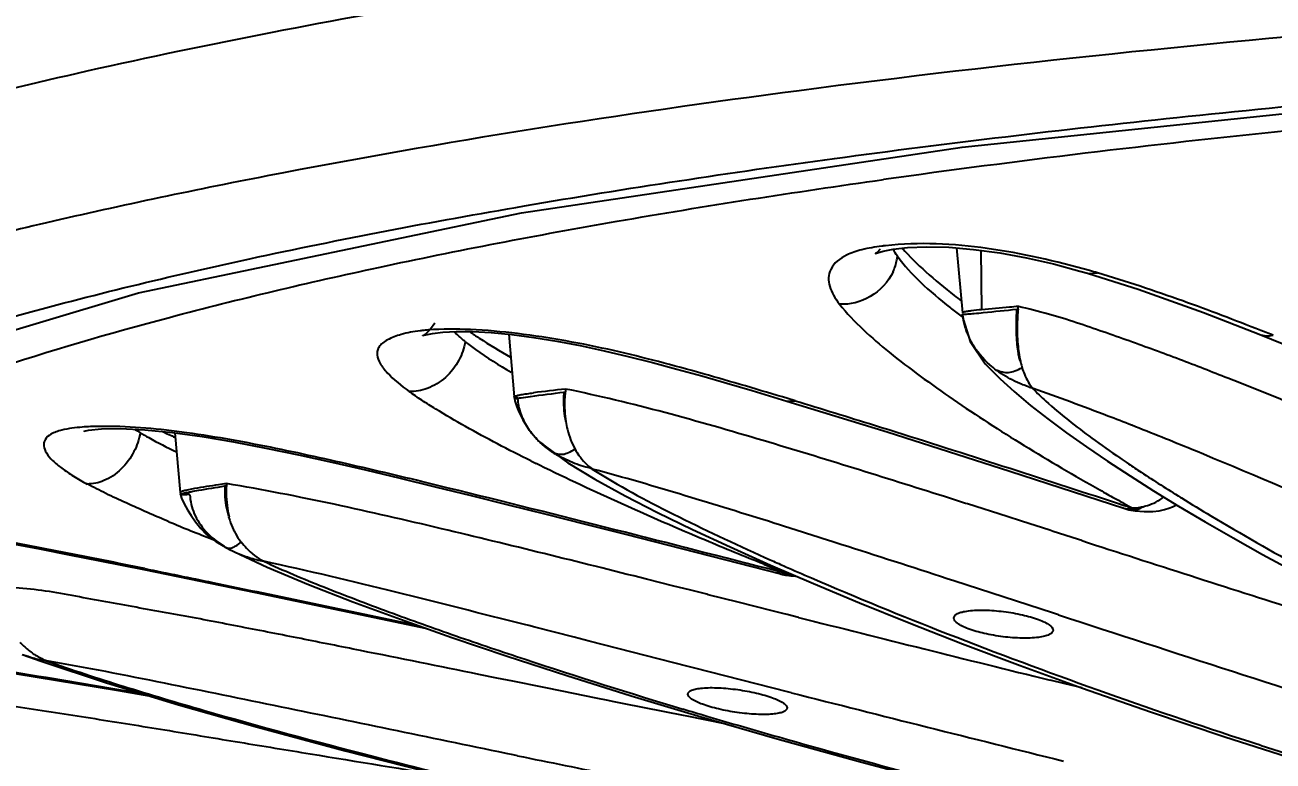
# Model space of a CAD drawing. Header units: millimetres. Extents: x 601 to 1195, y -13 to 407.
# Drawn here: x 751.83 to 757.47, y 299.23 to 302.55 of the extents above; entities that cross this region are included whole.
import ezdxf

# ---------------------------------------------------------------- set-up
doc = ezdxf.new("R2010")
doc.units = ezdxf.units.MM
doc.header["$LTSCALE"] = 0.1
doc.layers.add('DIM', color=3, linetype='Continuous')
doc.styles.get("Standard").update_dxf_attribs({"font": 'arial.ttf'})
doc.dimstyles.new('ISO-25', dxfattribs={"dimtxt": 2.5, "dimasz": 2.5, "dimexe": 1.25, "dimexo": 0.625, "dimtad": 1, "dimlfac": 1.666667, "dimtxsty": 'Standard', "dimcen": 2.5, "dimadec": 0, "dimazin": 0, "dimtfac": 1, "dimtmove": 0, "dimatfit": 3, "dimfxl": 0, "dimarcsym": 0})

# ---------------------------------------------------------------- blocks, each defined once
blk = doc.blocks.new('*D9')
at = {"layer": 'Defpoints', "color": 0}
for p in [(764.7668, 349.8803), (720.0657, 151.3703), (730.4127, 151.3703)]:
    blk.add_point(p, dxfattribs=at)
at = {"layer": 'DIM', "color": 0, "lineweight": -2}
for p, q in [((764.1418, 349.8803), (718.8157, 349.8803)), ((720.0657, 347.3803), (720.0657, 153.8703)), ((729.7877, 151.3703), (718.8157, 151.3703))]:
    blk.add_line(p, q, dxfattribs=at)
at = {"layer": 'DIM', "color": 0}
for points in [[(719.649, 347.3803), (720.4824, 347.3803), (720.0657, 349.8803)], [(719.649, 153.8703), (720.4824, 153.8703), (720.0657, 151.3703)]]:
    blk.add_solid(points, dxfattribs=at)
at = {"layer": 'DIM', "color": 0, "insert": (717.9383, 251.6624), "char_height": 2.5, "attachment_point": 5, "rotation": 90}
blk.add_mtext('330,85', dxfattribs=at)

msp = doc.modelspace()

# ---------------------------------------------------------------- linework, layer by layer
for p, q in [((756.0422, 301.5461), (756.0682, 301.2529)), ((756.1515, 301.5355), (756.1556, 301.2669)), ((756.6006, 301.4417), (756.6399, 301.4304)), ((756.6398, 301.4304), (756.6399, 301.4304)), ((756.6399, 301.4304), (756.6795, 301.4335)), ((756.3146, 301.2693), (756.3207, 301.2699)), ((756.0609, 301.2386), (756.0688, 301.2325)), ((756.0729, 301.2192), (756.0691, 301.2474)), ((756.0724, 301.2229), (756.0735, 301.2171)), ((756.082, 301.1826), (756.0729, 301.2192)), ((756.0729, 301.2192), (756.104, 301.1234)), ((756.0735, 301.2171), (756.0749, 301.2111)), ((754.0148, 301.1562), (754.0398, 300.8735)), ((757.4743, 301.1513), (757.4191, 301.1729)), ((756.104, 301.1234), (756.172, 301.0223)), ((756.172, 301.0223), (756.2393, 300.9546)), ((756.2393, 300.9546), (756.3022, 300.8966)), ((754.2647, 300.8946), (754.2712, 300.8954)), ((755.1175, 300.9011), (755.2743, 300.8539)), ((755.311, 300.8552), (755.2778, 300.8651)), ((756.3022, 300.8966), (756.376, 300.8344)), ((755.2743, 300.8539), (755.311, 300.8552)), ((754.0791, 300.7693), (754.0881, 300.7536)), ((752.2584, 300.7296), (752.3674, 300.7244)), ((752.3674, 300.7244), (752.4926, 300.7118)), ((752.504, 300.7102), (752.528, 300.4396)), ((754.158, 300.6658), (754.2829, 300.574)), ((754.1782, 300.6482), (754.158, 300.6658)), ((754.1703, 300.657), (754.1791, 300.6496)), ((754.2145, 300.6217), (754.1782, 300.6482)), ((756.6294, 300.6464), (756.7255, 300.5814)), ((757.1304, 300.6251), (757.107, 300.6346)), ((757.1591, 300.6132), (757.1304, 300.6251)), ((754.1544, 300.5636), (754.1391, 300.5711)), ((754.2829, 300.574), (754.4047, 300.5013)), ((756.2836, 300.5365), (756.7995, 300.3693)), ((756.7255, 300.5814), (756.827, 300.5153)), ((752.7303, 300.4697), (752.737, 300.4707)), ((752.7376, 300.4803), (752.7369, 300.4708)), ((756.827, 300.5153), (756.934, 300.4478)), ((752.5279, 300.44), (752.528, 300.4399)), ((752.5295, 300.4317), (752.5346, 300.4146)), ((752.5346, 300.4146), (752.5458, 300.3884)), ((756.0831, 300.3911), (755.9874, 300.4215)), ((756.703, 300.414), (756.7698, 300.3923)), ((757.0559, 300.4181), (757.0594, 300.4159)), ((756.0915, 300.3884), (756.0831, 300.3911)), ((756.2703, 300.3313), (756.0915, 300.3884)), ((756.7698, 300.3923), (756.801, 300.3822)), ((756.7965, 300.3704), (756.7996, 300.3693)), ((756.7996, 300.3693), (756.8151, 300.3668)), ((756.801, 300.3822), (756.8188, 300.3765)), ((756.8059, 300.3877), (756.8088, 300.3861)), ((756.8088, 300.3861), (756.8218, 300.379)), ((756.8188, 300.3765), (756.8371, 300.3705)), ((756.8218, 300.379), (756.8372, 300.3706)), ((756.8508, 300.3572), (756.8916, 300.3537)), ((755.24, 300.2942), (755.2151, 300.302)), ((756.3359, 300.3102), (756.2703, 300.3313)), ((756.4636, 300.2692), (756.3359, 300.3102)), ((754.5442, 300.2511), (755.2455, 300.0719)), ((756.4793, 300.2642), (756.4636, 300.2692)), ((756.5317, 300.2473), (756.4793, 300.2642)), ((756.5944, 300.2272), (756.5317, 300.2473)), ((752.6898, 300.2186), (752.7218, 300.1994)), ((752.7218, 300.1994), (752.7324, 300.1933)), ((752.7266, 300.1972), (752.7323, 300.1934)), ((752.7323, 300.1934), (752.7439, 300.187)), ((752.7323, 300.1934), (752.7324, 300.1933)), ((752.7439, 300.187), (752.7559, 300.1807)), ((755.0173, 300.194), (755.1993, 300.1124)), ((755.4728, 300.2203), (755.467, 300.2221)), ((755.4864, 300.216), (755.4728, 300.2203)), ((755.5231, 300.2042), (755.4864, 300.216)), ((755.5494, 300.1958), (755.5231, 300.2042)), ((756.6089, 300.2225), (756.5944, 300.2272)), ((752.1644, 300.1315), (752.3627, 300.0914)), ((752.7475, 300.1836), (752.9215, 300.1028)), ((755.1748, 300.1466), (755.1978, 300.1363)), ((752.3627, 300.0914), (752.3676, 300.0964)), ((755.1993, 300.1124), (755.3941, 300.0281)), ((755.2501, 300.0834), (755.228, 300.0922)), ((755.2641, 300.0759), (755.2321, 300.0841)), ((755.2548, 300.0815), (755.2501, 300.0834)), ((755.2644, 300.0777), (755.2548, 300.0815)), ((755.2606, 300.1084), (755.2651, 300.1064)), ((754.763, 300.0173), (754.6388, 300.0484)), ((754.8331, 299.9996), (754.763, 300.0173)), ((755.2469, 300.0716), (755.2452, 300.072)), ((755.2456, 300.0719), (755.2469, 300.0716)), ((755.2469, 300.0716), (755.2508, 300.0714)), ((755.2924, 300.0638), (755.3022, 300.063)), ((756.481, 299.8943), (756.03, 300.0409)), ((754.9114, 299.9799), (754.8331, 299.9996)), ((754.9183, 299.9782), (754.9114, 299.9799)), ((755.0536, 299.9441), (754.9183, 299.9782)), ((755.2076, 299.9053), (755.0536, 299.9441)), ((755.2563, 299.8931), (755.2076, 299.9053)), ((755.2757, 299.8882), (755.2563, 299.8931)), ((755.3272, 299.8752), (755.2757, 299.8882)), ((755.8276, 299.8504), (756.0693, 299.7562)), ((756.5038, 299.8869), (756.481, 299.8943)), ((754.1057, 299.8382), (754.0861, 299.8432)), ((754.1331, 299.8312), (754.1057, 299.8382)), ((754.3119, 299.7857), (754.1331, 299.8312)), ((754.3786, 299.7687), (754.3119, 299.7857)), ((754.8276, 299.654), (754.3786, 299.7687)), ((756.0693, 299.7562), (756.33, 299.6581)), ((751.8124, 299.7084), (751.8989, 299.677)), ((754.0076, 299.7006), (754.2776, 299.6127)), ((754.8576, 299.6463), (754.8276, 299.654)), ((755.2769, 299.5394), (754.8576, 299.6463)), ((753.9613, 299.6013), (753.8803, 299.6176)), ((754.0332, 299.5868), (753.9613, 299.6013)), ((754.1679, 299.5596), (754.0332, 299.5868)), ((754.2776, 299.6127), (754.5693, 299.5213)), ((756.5341, 299.5749), (756.4651, 299.5919)), ((756.6103, 299.5562), (756.5341, 299.5749)), ((754.1755, 299.5581), (754.1679, 299.5596)), ((754.2566, 299.5418), (754.1755, 299.5581)), ((754.4112, 299.5107), (754.2566, 299.5418)), ((754.4656, 299.4998), (754.4112, 299.5107)), ((754.5693, 299.5213), (754.8857, 299.4261)), ((755.2946, 299.5349), (755.2769, 299.5394)), ((754.4852, 299.4959), (754.4656, 299.4998)), ((754.5379, 299.4853), (754.4852, 299.4959)), ((754.8062, 299.4319), (754.5379, 299.4853)), ((754.8225, 299.4286), (754.8062, 299.4319)), ((754.9929, 299.3949), (754.8225, 299.4286)), ((754.8857, 299.4261), (755.2299, 299.3264)), ((757.2567, 299.3352), (757.6282, 299.2163)), ((754.0546, 299.2502), (754.0358, 299.254))]:
    msp.add_line(p, q)
for points in [[(749.3983, 299.9309), (749.4554, 300.0527), (749.9289, 300.4628), (750.9184, 300.9186), (752.3394, 301.3429), (754.0726, 301.7046), (756.0668, 302.0018), (758.2401, 302.2278)], [(755.6758, 301.5211), (755.6752, 301.5207), (755.6835, 301.5243), (755.7095, 301.5323), (755.7545, 301.5413), (755.8201, 301.5485), (755.9055, 301.5516), (756.0067, 301.549), (756.119, 301.5398), (756.2379, 301.5238), (756.3591, 301.5014), (756.4802, 301.4738), (756.6006, 301.4417)], [(755.6969, 301.5406), (755.681, 301.5248), (755.6758, 301.5211)], [(756.6398, 301.4304), (756.8639, 301.3598), (757.1592, 301.2539), (757.412, 301.1558)], [(753.6799, 301.2061), (753.6612, 301.1789), (753.6417, 301.1595), (753.6289, 301.1507), (753.626, 301.1493)], [(756.0688, 301.2468), (756.069, 301.2443), (756.0703, 301.2349), (756.0717, 301.2264), (756.0724, 301.2229)], [(756.0766, 301.2042), (756.0783, 301.1976), (756.0801, 301.1914), (756.0819, 301.1856), (756.0828, 301.1828)], [(753.626, 301.1493), (753.6268, 301.1496), (753.6399, 301.1535), (753.6701, 301.1594), (753.7167, 301.1648), (753.7777, 301.1679), (753.8514, 301.1677), (753.936, 301.1635)], [(753.936, 301.1635), (754.0293, 301.1548), (754.1287, 301.1418), (754.2324, 301.1247), (754.3386, 301.1043), (754.4466, 301.0811), (754.5555, 301.0555), (754.6654, 301.028), (754.7764, 300.9987), (754.8888, 300.9676), (755.0024, 300.935), (755.1175, 300.9011)], [(757.412, 301.1559), (757.8095, 300.9952), (758.2865, 300.7944)], [(754.0398, 300.8735), (754.0401, 300.8711), (754.0413, 300.8637)], [(754.0413, 300.8637), (754.043, 300.8553), (754.0467, 300.8411), (754.0514, 300.827)], [(754.0514, 300.827), (754.0572, 300.8128), (754.0637, 300.7987), (754.071, 300.7843), (754.0791, 300.7693)], [(755.2742, 300.8539), (755.728, 300.7139), (756.2836, 300.5365)], [(756.376, 300.8344), (756.4547, 300.7727), (756.5391, 300.7101), (756.6294, 300.6464)], [(754.0881, 300.7536), (754.0987, 300.7367), (754.1115, 300.7182), (754.1265, 300.6993), (754.1424, 300.6819), (754.1583, 300.6671), (754.1703, 300.657)], [(752.0938, 300.7177), (752.0931, 300.7174), (752.1137, 300.7219), (752.1716, 300.7281), (752.2584, 300.7296)], [(752.4926, 300.7118), (752.6282, 300.693), (752.7699, 300.669), (752.9149, 300.6414), (753.0629, 300.6108), (753.2137, 300.5776), (753.3671, 300.5422), (753.5232, 300.5051), (753.6825, 300.4665), (753.8454, 300.4266), (754.0129, 300.3851), (754.1849, 300.3421), (754.3619, 300.2974), (754.5442, 300.2511)], [(754.4047, 300.5013), (754.5425, 300.4256), (754.6888, 300.3505), (754.847, 300.2734), (755.0173, 300.194)], [(752.528, 300.4399), (752.5291, 300.4336), (752.5295, 300.4317)], [(756.934, 300.4478), (757.0471, 300.3786), (757.1667, 300.3077), (757.2933, 300.2348), (757.4274, 300.1598), (757.5695, 300.0825)], [(752.5458, 300.3884), (752.5606, 300.3625), (752.5779, 300.3362)], [(756.7984, 300.3697), (756.8217, 300.3626), (756.8508, 300.3572)], [(756.8916, 300.3537), (756.9296, 300.3544), (756.9588, 300.3577), (756.9828, 300.3627)], [(756.9828, 300.3627), (757.0025, 300.3687), (757.0198, 300.3758), (757.0341, 300.3831), (757.0369, 300.3848)], [(750.8987, 300.2987), (750.8975, 300.2984), (750.914, 300.3013), (750.9553, 300.3049), (751.0163, 300.3059), (751.0938, 300.303), (751.1853, 300.2957), (751.2875, 300.2844), (751.3978, 300.2695), (751.5142, 300.2517), (751.6355, 300.2315), (751.7614, 300.2091), (751.8917, 300.1849), (752.0261, 300.1589), (752.1644, 300.1315)], [(752.5779, 300.3362), (752.5979, 300.3079), (752.621, 300.2781)], [(752.621, 300.2781), (752.6452, 300.2516), (752.6691, 300.2319), (752.6898, 300.2186)], [(752.3627, 300.0914), (752.8683, 299.9874), (753.6439, 299.8252)], [(752.9215, 300.1028), (753.1095, 300.0243), (753.3094, 299.9466), (753.5249, 299.8672), (753.7574, 299.7853), (754.0076, 299.7006)], [(755.2452, 300.072), (755.2492, 300.0709), (755.2547, 300.0695), (755.2608, 300.0682), (755.2677, 300.0669), (755.2752, 300.0658), (755.2834, 300.0647), (755.2924, 300.0638)], [(755.3022, 300.063), (755.3135, 300.0624), (755.3149, 300.0624)], [(755.3941, 300.0281), (755.603, 299.9409), (755.8276, 299.8504)], [(751.7795, 299.6221), (752.2483, 299.5442), (752.3862, 299.5209)], [(751.8989, 299.677), (752.1948, 299.579), (752.5197, 299.4804), (752.8785, 299.3786), (753.2747, 299.2724), (753.7139, 299.161)], [(756.33, 299.6581), (756.6124, 299.5555), (756.9198, 299.448), (757.2567, 299.3352)], [(755.2299, 299.3264), (755.6065, 299.2218), (756.0216, 299.1118), (756.483, 298.9958)]]:
    msp.add_lwpolyline(points)
for centre, radius, start, end in [((762.5423, 252.9541), 49.376, 95.81754, 97.952), ((755.8694, 300.261), 1.3038, 96.586, 97.2911), ((755.5371, 301.5402), 0.2399, 334.9151, 348.677), ((755.5488, 301.5378), 0.228, 348.7001, 352.5898), ((755.3177, 296.7636), 4.8644, 73.7428, 74.1737), ((758.2433, 304.171), 3.5992, 232.0864, 232.7097), ((758.0759, 303.8729), 3.3166, 231.5573, 232.5865), ((753.6973, 326.4417), 25.3081, 275.59109, 275.93616), ((753.8897, 301.5326), 2.4451, 353.8332, 354.1097), ((755.501, 308.0556), 6.8338, 275.2139, 275.55923), ((753.7108, 300.3876), 0.7897, 96.3464, 97.0589), ((753.7236, 300.2694), 0.9086, 94.5652, 96.3219), ((756.3895, 301.2793), 0.3224, 197.4526, 201.9789), ((756.4121, 301.2887), 0.3469, 202.0198, 210.4149), ((755.1556, 292.8039), 8.1522, 96.21969, 97.2484), ((758.744, 300.4818), 4.4918, 174.5527, 174.7156), ((752.9982, 301.78), 1.252, 237.3072, 238.666), ((753.9694, 303.8762), 3.5072, 244.3003, 245.3236), ((748.7365, 280.2047), 22.0783, 67.72014, 68.48233), ((754.4112, 300.9373), 0.3713, 223.7895, 226.9921), ((759.4044, 304.4385), 4.6521, 233.7605, 235.6764), ((758.5288, 309.4641), 9.9174, 243.57535, 243.72834), ((754.473, 301.0165), 0.4718, 236.7828, 239.7596), ((760.086, 305.4242), 5.8505, 235.60614, 236.06355), ((763.0454, 311.734), 12.9487, 240.61136, 240.94178), ((763.3802, 312.3363), 13.6378, 240.94105, 241.17952), ((756.8368, 300.5867), 0.2161, 270.0829, 273.7969), ((756.8365, 300.5925), 0.222, 273.7976, 277.4751), ((756.8357, 300.5983), 0.2278, 277.4756, 281.1004), ((756.1288, 309.0842), 9.5055, 247.40811, 248.69629), ((735.2956, 237.0669), 66.2984, 72.286836, 72.492604), ((752.964, 300.5849), 0.4546, 239.3982, 241.6245), ((708.7021, 154.052), 153.4688, 72.037933, 72.226426), ((863.3159, 631.2284), 347.7805, 252.132136, 252.302436), ((752.9876, 300.63), 0.5056, 242.7251, 245.7765), ((753.0054, 300.6702), 0.5495, 245.7975, 252.4896), ((761.3134, 313.8083), 14.9775, 245.90094, 246.16372), ((763.087, 319.8003), 21.2173, 248.08792, 248.25953), ((755.2575, 300.2492), 0.1734, 272.2061, 277.5514), ((761.6258, 314.5172), 15.7522, 246.184, 246.6607), ((762.6751, 316.9686), 18.4187, 246.68494, 248.75343), ((808.3705, 510.4525), 217.1552, 255.861621, 256.171031), ((826.9632, 516.1106), 227.4142, 251.951119, 252.367752), ((765.099, 323.1539), 25.062, 248.71286, 252.03436), ((751.9924, 300.1584), 0.4836, 249.0373, 254.1932), ((752.0419, 299.9779), 0.321, 230.6543, 239.4548), ((752.0425, 299.9777), 0.3211, 239.3545, 248.3844), ((762.4875, 325.1426), 26.8063, 251.74145, 253.34315), ((732.1099, 179.7658), 121.4639, 80.409343, 80.680209), ((799.7942, 474.3358), 180.3762, 255.71742, 256.120669), ((763.1245, 327.2243), 28.9831, 253.31619, 253.53862), ((764.3365, 331.3529), 33.286, 253.55174, 254.13565), ((764.6737, 332.4241), 34.4086, 254.08319, 256.26292), ((765.7898, 325.2022), 27.2235, 251.98113, 252.48571), ((762.0543, 332.8869), 34.7349, 255.56255, 256.62524), ((796.1974, 504.6934), 209.7211, 258.40764, 258.527942)]:
    msp.add_arc(centre, radius, start, end)
for points, knots in [([(748.0063, 300.3153), (748.0205, 300.3912), (748.0798, 300.5491), (748.2402, 300.7686), (748.4728, 300.9834), (748.9133, 301.2874), (749.6614, 301.643), (750.784, 302.0251), (752.1893, 302.3808), (753.8657, 302.7024), (755.7952, 302.9801), (757.1664, 303.1232), (757.8894, 303.1867)], [0, 0, 0, 0, 0.021897, 0.046961, 0.076492, 0.111294, 0.198383, 0.310242, 0.447311, 0.609104, 0.794182, 1, 1, 1, 1]), ([(758.1659, 302.5543), (757.2184, 302.4771), (755.4632, 302.2981), (753.372, 301.9726), (751.9295, 301.6684), (751.0282, 301.4382), (750.255, 301.1963), (749.6088, 300.9439), (749.0896, 300.685), (748.6982, 300.4203), (748.4329, 300.1472), (748.2983, 299.8528), (748.3188, 299.5454), (748.4902, 299.2572), (748.7888, 298.9874), (749.041, 298.8313), (749.1857, 298.7522)], [0, 0, 0, 0, 0.238482, 0.442448, 0.530574, 0.608228, 0.675737, 0.73368, 0.782097, 0.821032, 0.851695, 0.876621, 0.899802, 0.925897, 0.958633, 1, 1, 1, 1]), ([(749.5967, 300.363), (749.77, 300.4783), (750.1855, 300.6992), (750.9152, 300.9856), (751.8187, 301.2586), (752.8934, 301.518), (754.1355, 301.7532), (755.5352, 301.965), (757.079, 302.1479), (758.156, 302.2453), (758.7158, 302.2876)], [0, 0, 0, 0, 0.066546, 0.149776, 0.250329, 0.368048, 0.503078, 0.654337, 0.820531, 1, 1, 1, 1]), ([(751.6686, 300.9924), (751.9363, 301.0811), (752.5189, 301.2507), (753.4659, 301.4742), (754.5442, 301.6805), (755.3085, 301.7988), (755.7114, 301.8553)], [0, 0, 0, 0, 0.204402, 0.439511, 0.705086, 1, 1, 1, 1]), ([(755.7039, 301.5542), (755.6733, 301.5503), (755.6184, 301.5413), (755.5355, 301.5152), (755.475, 301.4692), (755.4604, 301.411), (755.4667, 301.3702), (755.4851, 301.3301), (755.5022, 301.3045), (755.5117, 301.2915)], [0, 0, 0, 0, 0.214278, 0.38334, 0.60704, 0.695904, 0.786969, 0.888022, 1, 1, 1, 1]), ([(756.6443, 301.4436), (756.492, 301.4868), (756.1877, 301.5561), (755.8723, 301.5738), (755.7198, 301.5561)], [0, 0, 0, 0, 0.507628, 1, 1, 1, 1]), ([(755.7962, 301.546), (755.8286, 301.5072), (755.9054, 301.4331), (755.9877, 301.3657), (756.0317, 301.3314)], [0, 0, 0, 0, 0.475066, 1, 1, 1, 1]), ([(755.7749, 301.5084), (755.8048, 301.4663), (755.8817, 301.3843), (755.967, 301.3124), (756.0139, 301.2752)], [0, 0, 0, 0, 0.463141, 1, 1, 1, 1]), ([(755.7544, 301.4385), (755.7329, 301.3924), (755.6614, 301.3145), (755.5595, 301.2888), (755.5117, 301.2915)], [0, 0, 0, 0, 0.515455, 1, 1, 1, 1]), ([(757.4191, 301.1729), (757.3018, 301.2187), (757.0577, 301.3125), (756.8095, 301.395), (756.6795, 301.4335)], [0, 0, 0, 0, 0.481502, 1, 1, 1, 1]), ([(755.5117, 301.2915), (755.5785, 301.2112), (755.7, 301.1002), (755.8785, 300.9648), (756.0802, 300.8219), (756.3505, 300.6481), (756.5753, 300.5168), (756.6911, 300.4516)], [0, 0, 0, 0, 0.215605, 0.336843, 0.462813, 0.725691, 1, 1, 1, 1]), ([(756.1555, 301.2669), (756.1397, 301.2652), (756.1187, 301.2628), (756.0941, 301.2595), (756.0832, 301.2579), (756.0759, 301.256), (756.0713, 301.2554), (756.0681, 301.2536), (756.0682, 301.2523)], [0, 0, 0, 0, 0.53326, 0.711262, 0.832132, 0.909625, 0.957586, 1, 1, 1, 1]), ([(756.3219, 301.2816), (756.3086, 301.2805), (756.2531, 301.2758), (756.1976, 301.271), (756.1555, 301.2669)], [0, 0, 0, 0, 0.24033, 1, 1, 1, 1]), ([(756.3146, 301.2693), (756.3121, 301.2455), (756.3103, 301.206), (756.3121, 301.1524), (756.315, 301.1094), (756.3192, 301.0758), (756.3233, 301.0536), (756.3259, 301.0416), (756.3287, 301.0364), (756.3294, 301.0337)], [0, 0, 0, 0, 0.302426, 0.498789, 0.677847, 0.846386, 0.926227, 0.964021, 1, 1, 1, 1]), ([(756.3207, 301.2699), (756.3184, 301.248), (756.3152, 301.1951), (756.3171, 301.1161), (756.3258, 301.0598), (756.3309, 301.0344)], [0, 0, 0, 0, 0.279837, 0.671184, 1, 1, 1, 1]), ([(758.0984, 300.6151), (757.9633, 300.6726), (757.6882, 300.7886), (757.339, 300.9308), (757.049, 301.0431), (756.8606, 301.1127), (756.7046, 301.1673), (756.5831, 301.2091), (756.4556, 301.2493), (756.3672, 301.2702), (756.3219, 301.2817)], [0, 0, 0, 0, 0.231964, 0.471647, 0.595559, 0.72319, 0.788929, 0.856615, 0.926264, 1, 1, 1, 1]), ([(756.0687, 301.2476), (756.0687, 301.2474), (756.0688, 301.2472), (756.0689, 301.2469), (756.069, 301.2468)], [0, 0, 0, 0, 0.504328, 1, 1, 1, 1]), ([(756.069, 301.2468), (756.0697, 301.246), (756.074, 301.2465), (756.0821, 301.2468), (756.0992, 301.248), (756.113, 301.2493), (756.122, 301.2501)], [0, 0, 0, 0, 0.06015, 0.204896, 0.492735, 1, 1, 1, 1]), ([(753.6138, 301.1714), (753.5849, 301.1678), (753.5342, 301.1586), (753.477, 301.1382), (753.4445, 301.1174), (753.4285, 301.101), (753.4198, 301.0824), (753.4179, 301.0553), (753.4331, 301.0191), (753.4807, 300.9611), (753.529, 300.9229), (753.5641, 300.8972)], [0, 0, 0, 0, 0.187495, 0.331173, 0.387652, 0.43507, 0.4766, 0.516936, 0.6072, 0.719521, 1, 1, 1, 1]), ([(755.2778, 300.8651), (755.1503, 300.9033), (754.889, 300.9806), (754.4836, 301.0889), (754.1307, 301.154), (753.8498, 301.1796), (753.7144, 301.1802), (753.6513, 301.1752)], [0, 0, 0, 0, 0.240033, 0.491349, 0.756656, 0.885762, 1, 1, 1, 1]), ([(753.8177, 301.1229), (753.8132, 301.1265), (753.7959, 301.1408), (753.7792, 301.1558), (753.7674, 301.1674)], [0, 0, 0, 0, 0.259119, 1, 1, 1, 1]), ([(753.8387, 301.1678), (753.8527, 301.1578), (753.9128, 301.1171), (753.9749, 301.0795), (754.0229, 301.0519)], [0, 0, 0, 0, 0.23738, 1, 1, 1, 1]), ([(753.8177, 301.1229), (753.8132, 301.0935), (753.7926, 301.033), (753.733, 300.9572), (753.6526, 300.9073), (753.592, 300.8963), (753.5641, 300.8972)], [0, 0, 0, 0, 0.242988, 0.511017, 0.772207, 1, 1, 1, 1]), ([(753.8176, 301.1222), (753.8328, 301.1103), (753.8999, 301.0606), (753.9709, 301.0163), (754.0263, 300.9838)], [0, 0, 0, 0, 0.231341, 1, 1, 1, 1]), ([(756.2232, 300.9927), (756.2125, 301.0006), (756.1699, 301.0348), (756.1339, 301.0774), (756.113, 301.1131)], [0, 0, 0, 0, 0.24338, 1, 1, 1, 1]), ([(756.3309, 301.0344), (756.3315, 301.0318), (756.3337, 301.0217), (756.3363, 301.0117), (756.3384, 301.0044)], [0, 0, 0, 0, 0.260005, 1, 1, 1, 1]), ([(756.3878, 300.9099), (756.3851, 300.9116), (756.3784, 300.9138), (756.3686, 300.9176), (756.3582, 300.9217), (756.3438, 300.9266), (756.3259, 300.9343), (756.2974, 300.9469), (756.2625, 300.9657), (756.2361, 300.9832), (756.2232, 300.9927)], [0, 0, 0, 0, 0.053086, 0.111559, 0.171049, 0.234404, 0.359149, 0.486015, 0.740589, 1, 1, 1, 1]), ([(756.2233, 300.9944), (756.2399, 300.9869), (756.269, 300.9796), (756.308, 300.9902), (756.3279, 300.9991), (756.3383, 301.0044)], [0, 0, 0, 0, 0.455228, 0.706763, 1, 1, 1, 1]), ([(756.3383, 301.0044), (756.3413, 300.9945), (756.3532, 300.9607), (756.3717, 300.9289), (756.3886, 300.9098)], [0, 0, 0, 0, 0.289852, 1, 1, 1, 1]), ([(754.1154, 300.5829), (754.0645, 300.6081), (753.9651, 300.6587), (753.8211, 300.7362), (753.7075, 300.8029), (753.6228, 300.8564), (753.5828, 300.8834), (753.5642, 300.8975)], [0, 0, 0, 0, 0.268032, 0.526757, 0.772371, 0.889701, 1, 1, 1, 1]), ([(754.0398, 300.8735), (754.0397, 300.8744), (754.0437, 300.8768), (754.0514, 300.8787), (754.0679, 300.8823), (754.0811, 300.8845), (754.0893, 300.8858)], [0, 0, 0, 0, 0.054148, 0.207857, 0.518368, 1, 1, 1, 1]), ([(754.0447, 300.871), (754.0441, 300.8712), (754.0425, 300.8718), (754.04, 300.8724), (754.0398, 300.8735)], [0, 0, 0, 0, 0.37493, 1, 1, 1, 1]), ([(754.0413, 300.8637), (754.0412, 300.8641), (754.0444, 300.8641), (754.0479, 300.8656), (754.0583, 300.8667), (754.0659, 300.868), (754.0708, 300.8687)], [0, 0, 0, 0, 0.044485, 0.198916, 0.504939, 1, 1, 1, 1]), ([(754.0577, 300.8646), (754.0549, 300.8643), (754.0509, 300.864), (754.046, 300.8636), (754.0434, 300.8637), (754.0418, 300.8633), (754.0413, 300.8637)], [0, 0, 0, 0, 0.500668, 0.749728, 0.875247, 1, 1, 1, 1]), ([(754.0562, 300.8676), (754.0551, 300.8679), (754.0512, 300.8689), (754.0474, 300.8701), (754.0447, 300.871)], [0, 0, 0, 0, 0.289502, 1, 1, 1, 1]), ([(754.0708, 300.8687), (754.0852, 300.8708), (754.1498, 300.8796), (754.2144, 300.888), (754.2647, 300.8946)], [0, 0, 0, 0, 0.222887, 1, 1, 1, 1]), ([(754.0893, 300.8858), (754.0923, 300.8862), (754.1048, 300.8881), (754.1174, 300.8897), (754.127, 300.891)], [0, 0, 0, 0, 0.237936, 1, 1, 1, 1]), ([(754.2647, 300.8946), (754.2635, 300.8832), (754.2611, 300.8386), (754.266, 300.7939), (754.2721, 300.7613)], [0, 0, 0, 0, 0.257121, 1, 1, 1, 1]), ([(754.2712, 300.8955), (754.2696, 300.884), (754.2656, 300.8391), (754.2687, 300.7938), (754.2734, 300.7607)], [0, 0, 0, 0, 0.256899, 1, 1, 1, 1]), ([(755.9874, 300.4215), (755.7143, 300.5082), (755.147, 300.6849), (754.5741, 300.8467), (754.2724, 300.9082)], [0, 0, 0, 0, 0.482119, 1, 1, 1, 1]), ([(756.3872, 300.9099), (756.4063, 300.8905), (756.4906, 300.8106), (756.5825, 300.739), (756.6542, 300.6864)], [0, 0, 0, 0, 0.234068, 1, 1, 1, 1]), ([(756.8345, 300.7442), (756.7987, 300.7583), (756.651, 300.8159), (756.5023, 300.8713), (756.3885, 300.9099)], [0, 0, 0, 0, 0.242646, 1, 1, 1, 1]), ([(755.311, 300.8552), (755.431, 300.8189), (755.8962, 300.6758), (756.3592, 300.5254), (756.703, 300.414)], [0, 0, 0, 0, 0.257561, 1, 1, 1, 1]), ([(754.2734, 300.7607), (754.2751, 300.7487), (754.2838, 300.7056), (754.2999, 300.6641), (754.3152, 300.6362)], [0, 0, 0, 0, 0.276431, 1, 1, 1, 1]), ([(751.9921, 300.7219), (751.9751, 300.7176), (751.9469, 300.7087), (751.9184, 300.6863), (751.9102, 300.6655), (751.9098, 300.644), (751.9229, 300.6149), (751.9522, 300.5819), (751.9938, 300.5475), (752.0465, 300.5125), (752.0857, 300.4901), (752.1067, 300.4787)], [0, 0, 0, 0, 0.13611, 0.229591, 0.268144, 0.306466, 0.39438, 0.50784, 0.648405, 0.813847, 1, 1, 1, 1]), ([(752.1217, 300.7381), (752.1094, 300.7375), (752.0659, 300.7349), (752.0224, 300.7295), (751.9921, 300.7219)], [0, 0, 0, 0, 0.283273, 1, 1, 1, 1]), ([(752.3471, 300.7106), (752.3421, 300.6809), (752.3216, 300.6203), (752.2652, 300.5432), (752.19, 300.491), (752.1326, 300.4782), (752.1067, 300.4787)], [0, 0, 0, 0, 0.251378, 0.525228, 0.783501, 1, 1, 1, 1]), ([(752.1847, 300.7394), (752.1793, 300.7394), (752.1583, 300.7393), (752.1373, 300.7387), (752.1217, 300.7381)], [0, 0, 0, 0, 0.257823, 1, 1, 1, 1]), ([(755.2321, 300.0841), (754.9865, 300.1467), (754.4901, 300.2741), (753.8648, 300.4312), (753.3535, 300.5543), (752.9602, 300.6424), (752.5708, 300.7144), (752.3097, 300.7393), (752.1847, 300.7394)], [0, 0, 0, 0, 0.243573, 0.492495, 0.619523, 0.748936, 0.879825, 1, 1, 1, 1]), ([(752.3471, 300.7106), (752.3598, 300.703), (752.4134, 300.6721), (752.4688, 300.6443), (752.5112, 300.6239)], [0, 0, 0, 0, 0.238881, 1, 1, 1, 1]), ([(754.2139, 300.6238), (754.2207, 300.6199), (754.2352, 300.6136), (754.2604, 300.6117), (754.2873, 300.6209), (754.3051, 300.6304), (754.3146, 300.6361)], [0, 0, 0, 0, 0.217968, 0.435174, 0.690025, 1, 1, 1, 1]), ([(754.393, 300.5463), (754.3802, 300.5511), (754.353, 300.5577), (754.2994, 300.5761), (754.2601, 300.5944), (754.2353, 300.6089)], [0, 0, 0, 0, 0.240888, 0.492944, 1, 1, 1, 1]), ([(754.3152, 300.6362), (754.3207, 300.6266), (754.3418, 300.5928), (754.37, 300.563), (754.3935, 300.5464)], [0, 0, 0, 0, 0.278623, 1, 1, 1, 1]), ([(758.104, 300.2121), (758.0275, 300.2452), (757.7133, 300.3807), (757.3985, 300.5147), (757.1591, 300.6132)], [0, 0, 0, 0, 0.243547, 1, 1, 1, 1]), ([(755.169, 300.1158), (755.0808, 300.1513), (754.7388, 300.2918), (754.4009, 300.4424), (754.1544, 300.5636)], [0, 0, 0, 0, 0.25727, 1, 1, 1, 1]), ([(754.3929, 300.5463), (754.511, 300.4713), (754.7702, 300.3336), (755.0353, 300.2093), (755.1748, 300.1466)], [0, 0, 0, 0, 0.477899, 1, 1, 1, 1]), ([(755.2151, 300.302), (755.0814, 300.3441), (754.8086, 300.4285), (754.5344, 300.5089), (754.3938, 300.5464)], [0, 0, 0, 0, 0.490393, 1, 1, 1, 1]), ([(756.8198, 300.5703), (756.839, 300.5574), (756.917, 300.5056), (756.996, 300.4553), (757.0559, 300.4181)], [0, 0, 0, 0, 0.246654, 1, 1, 1, 1]), ([(752.4772, 300.3081), (752.4119, 300.3353), (752.3161, 300.377), (752.1929, 300.4346), (752.1344, 300.4638), (752.1068, 300.4792)], [0, 0, 0, 0, 0.519731, 0.767748, 1, 1, 1, 1]), ([(752.5759, 300.4439), (752.5878, 300.4462), (752.6392, 300.4553), (752.6907, 300.4635), (752.7303, 300.4697)], [0, 0, 0, 0, 0.233113, 1, 1, 1, 1]), ([(752.7377, 300.4802), (752.7254, 300.4785), (752.6772, 300.4716), (752.6291, 300.4642), (752.5935, 300.4577)], [0, 0, 0, 0, 0.255463, 1, 1, 1, 1]), ([(752.7303, 300.4697), (752.7295, 300.457), (752.7289, 300.4109), (752.7374, 300.3651), (752.7465, 300.3331)], [0, 0, 0, 0, 0.275572, 1, 1, 1, 1]), ([(752.7369, 300.4708), (752.7359, 300.4587), (752.7348, 300.4116), (752.742, 300.3646), (752.7495, 300.3304)], [0, 0, 0, 0, 0.25587, 1, 1, 1, 1]), ([(754.6388, 300.0484), (754.3296, 300.126), (753.699, 300.2826), (753.0644, 300.4262), (752.7376, 300.4803)], [0, 0, 0, 0, 0.490396, 1, 1, 1, 1]), ([(752.5935, 300.4577), (752.5843, 300.4561), (752.5681, 300.453), (752.5464, 300.4483), (752.5353, 300.4446), (752.5277, 300.4416), (752.5279, 300.44)], [0, 0, 0, 0, 0.4104, 0.73332, 0.927811, 1, 1, 1, 1]), ([(752.5295, 300.4317), (752.5293, 300.4327), (752.5344, 300.4346), (752.5414, 300.4368), (752.5572, 300.4403), (752.569, 300.4426), (752.5759, 300.4439)], [0, 0, 0, 0, 0.058186, 0.236741, 0.561408, 1, 1, 1, 1]), ([(752.5715, 300.4321), (752.5663, 300.4319), (752.5569, 300.4297), (752.5444, 300.4296), (752.5357, 300.43), (752.5314, 300.4307), (752.5296, 300.4313), (752.5295, 300.4317)], [0, 0, 0, 0, 0.365812, 0.671404, 0.893983, 0.964461, 1, 1, 1, 1]), ([(756.8795, 300.3747), (756.8883, 300.3765), (756.9236, 300.3855), (756.9566, 300.4027), (756.9788, 300.4189)], [0, 0, 0, 0, 0.245918, 1, 1, 1, 1]), ([(757.0594, 300.4159), (757.1035, 300.3885), (757.2847, 300.2783), (757.4693, 300.1737), (757.61, 300.0973)], [0, 0, 0, 0, 0.245149, 1, 1, 1, 1]), ([(756.8795, 300.3747), (756.8798, 300.372), (756.872, 300.365), (756.8567, 300.3627), (756.8396, 300.3625), (756.8252, 300.3642), (756.8184, 300.3662), (756.8152, 300.3668)], [0, 0, 0, 0, 0.122267, 0.36561, 0.695079, 0.855627, 1, 1, 1, 1]), ([(752.3676, 300.0964), (752.2435, 300.1215), (751.9952, 300.1714), (751.625, 300.2409), (751.3216, 300.289), (751.0922, 300.311), (750.9853, 300.3151), (750.9353, 300.3144)], [0, 0, 0, 0, 0.261846, 0.523629, 0.778961, 0.896603, 1, 1, 1, 1]), ([(752.7474, 300.3302), (752.7489, 300.325), (752.7551, 300.3048), (752.763, 300.2852), (752.7699, 300.271)], [0, 0, 0, 0, 0.254828, 1, 1, 1, 1]), ([(752.7699, 300.271), (752.7724, 300.266), (752.7821, 300.2471), (752.7935, 300.2291), (752.8028, 300.2165)], [0, 0, 0, 0, 0.262749, 1, 1, 1, 1]), ([(752.7324, 300.1933), (752.7377, 300.1903), (752.7519, 300.1863), (752.7655, 300.1915), (752.7724, 300.195)], [0, 0, 0, 0, 0.441865, 1, 1, 1, 1]), ([(752.7724, 300.195), (752.7749, 300.1962), (752.7857, 300.2023), (752.7959, 300.2096), (752.8035, 300.2156)], [0, 0, 0, 0, 0.219259, 1, 1, 1, 1]), ([(752.8045, 300.2168), (752.8119, 300.2072), (752.8405, 300.1726), (752.8768, 300.1442), (752.906, 300.1293)], [0, 0, 0, 0, 0.270167, 1, 1, 1, 1]), ([(752.3676, 300.0964), (752.47, 300.0755), (752.8784, 299.9918), (753.2863, 299.9061), (753.592, 299.842)], [0, 0, 0, 0, 0.25079, 1, 1, 1, 1]), ([(754.0861, 299.8432), (753.8924, 299.8924), (753.4999, 299.9911), (753.1064, 300.0864), (752.906, 300.1294)], [0, 0, 0, 0, 0.493745, 1, 1, 1, 1]), ([(752.906, 300.1293), (752.9951, 300.0874), (753.1831, 300.0097), (753.4739, 299.8989), (753.7779, 299.7904), (753.9844, 299.7206), (754.089, 299.686)], [0, 0, 0, 0, 0.233806, 0.482569, 0.738572, 1, 1, 1, 1]), ([(755.2237, 300.1007), (755.2249, 300.0969), (755.229, 300.0857), (755.2375, 300.074), (755.2455, 300.0719)], [0, 0, 0, 0, 0.325186, 1, 1, 1, 1]), ([(755.2641, 300.0759), (755.2631, 300.0752), (755.259, 300.0728), (755.2543, 300.0715), (755.2508, 300.0714)], [0, 0, 0, 0, 0.271245, 1, 1, 1, 1]), ([(753.8803, 299.6176), (753.7016, 299.6537), (753.4332, 299.7079), (753.0746, 299.7796), (752.8042, 299.8324), (752.5783, 299.8762), (752.3967, 299.9089), (752.2601, 299.9331), (752.1236, 299.9579), (751.9876, 299.9845), (751.8515, 300.0053), (751.7594, 300.0086), (751.7153, 300.0191)], [0, 0, 0, 0, 0.248287, 0.372987, 0.49808, 0.623579, 0.686475, 0.749448, 0.812468, 0.875465, 0.938231, 1, 1, 1, 1]), ([(755.2954, 300.0709), (755.2924, 300.0697), (755.2833, 300.068), (755.2711, 300.0682), (755.2593, 300.0694), (755.2536, 300.071), (755.2508, 300.0714)], [0, 0, 0, 0, 0.213491, 0.608471, 0.809509, 1, 1, 1, 1]), ([(756.0289, 299.8727), (756.0289, 299.8815), (756.0452, 299.8939), (756.0689, 299.9007), (756.1103, 299.9081), (756.1732, 299.9095), (756.2554, 299.9033), (756.3374, 299.889), (756.3993, 299.872), (756.4397, 299.8549), (756.4631, 299.8417), (756.4789, 299.8272), (756.4789, 299.8174)], [0, 0, 0, 0, 0.05431, 0.100311, 0.159672, 0.311772, 0.490472, 0.670375, 0.826567, 0.889214, 0.939141, 1, 1, 1, 1]), ([(756.4789, 299.8174), (756.4789, 299.8086), (756.4626, 299.7962), (756.4389, 299.7894), (756.3975, 299.7819), (756.3346, 299.7805), (756.2524, 299.7867), (756.1704, 299.8009), (756.1085, 299.818), (756.0681, 299.8351), (756.0447, 299.8484), (756.0289, 299.8629), (756.0289, 299.8727)], [0, 0, 0, 0, 0.054331, 0.100337, 0.159696, 0.31178, 0.490461, 0.670337, 0.826514, 0.889165, 0.939106, 1, 1, 1, 1]), ([(751.9233, 299.6791), (752.0381, 299.6383), (752.2751, 299.5613), (752.7648, 299.4155), (753.1405, 299.3143), (753.3941, 299.2489)], [0, 0, 0, 0, 0.238557, 0.487572, 1, 1, 1, 1]), ([(754.0358, 299.254), (753.686, 299.3258), (753.16, 299.4349), (752.4565, 299.5784), (752.1023, 299.6481), (751.9241, 299.6793)], [0, 0, 0, 0, 0.497238, 0.748176, 1, 1, 1, 1]), ([(751.1889, 299.5415), (751.2902, 299.5391), (751.4964, 299.5179), (751.8062, 299.47), (752.1219, 299.4209), (752.4394, 299.37), (752.7577, 299.3174), (753.183, 299.2477), (753.5021, 299.1953), (753.7149, 299.1607)], [0, 0, 0, 0, 0.118996, 0.242801, 0.368104, 0.494061, 0.620353, 0.746827, 1, 1, 1, 1]), ([(754.8255, 299.5287), (754.8255, 299.5369), (754.8426, 299.5477), (754.8656, 299.553), (754.8941, 299.5569), (754.928, 299.5581), (754.9813, 299.557), (755.0519, 299.55), (755.1337, 299.535), (755.2031, 299.5154), (755.2489, 299.4959), (755.2706, 299.4788), (755.2755, 299.4696), (755.2755, 299.4658)], [0, 0, 0, 0, 0.051236, 0.096791, 0.156127, 0.227684, 0.308959, 0.488769, 0.670007, 0.827407, 0.939985, 0.975898, 1, 1, 1, 1]), ([(755.2755, 299.4658), (755.2755, 299.4576), (755.2584, 299.4468), (755.2354, 299.4415), (755.2069, 299.4375), (755.1731, 299.4362), (755.1197, 299.4373), (755.0492, 299.4443), (754.9673, 299.4593), (754.8979, 299.479), (754.8522, 299.4985), (754.8304, 299.5156), (754.8255, 299.5248), (754.8255, 299.5287)], [0, 0, 0, 0, 0.051262, 0.096822, 0.156155, 0.227704, 0.308969, 0.488756, 0.669966, 0.827353, 0.939952, 0.975885, 1, 1, 1, 1])]:
    msp.add_open_spline(points, degree=3, knots=knots)
for points in [[(755.7749, 301.5083), (755.7673, 301.5189), (755.7603, 301.5299), (755.754, 301.5413)], [(757.412, 301.1558), (757.4314, 301.1482), (757.4539, 301.1471), (757.4743, 301.1513)], [(754.0698, 300.7995), (754.0628, 300.8205), (754.0582, 300.8425), (754.0567, 300.8646)], [(754.0997, 300.7361), (754.0874, 300.7559), (754.0772, 300.7773), (754.0698, 300.7995)], [(754.1432, 300.6804), (754.1269, 300.6974), (754.1122, 300.7161), (754.0997, 300.7361)], [(752.5717, 300.4302), (752.573, 300.4009), (752.5803, 300.3715), (752.5919, 300.3445)], [(756.8372, 300.3706), (756.8302, 300.368), (756.8226, 300.3667), (756.8152, 300.3668)], [(752.5919, 300.3445), (752.6042, 300.3159), (752.6219, 300.2891), (752.6427, 300.2659)], [(752.6427, 300.2659), (752.6669, 300.239), (752.6958, 300.2161), (752.7266, 300.1972)], [(752.8401, 300.1462), (752.8617, 300.1393), (752.8837, 300.1338), (752.906, 300.1293)], [(751.8033, 299.7631), (751.8142, 299.7512), (751.8259, 299.7399), (751.8384, 299.7297)], [(751.8606, 299.693), (751.8815, 299.6871), (751.9028, 299.6826), (751.9242, 299.6792)]]:
    msp.add_open_spline(points, degree=3)

# ---------------------------------------------------------------- dimensions: what is measured, and where the dimension line sits
at = {"layer": 'DIM'}
dim = msp.add_linear_dim(base=(720.0657, 151.3703), p1=(764.7668, 349.8803), p2=(730.4127, 151.3703), angle=90, dimstyle='ISO-25', dxfattribs=at)
dim.commit()
dim.dimension.update_dxf_attribs({"geometry": '*D9', "text_midpoint": (720.0657, 251.6624), "dimtype": 160})

doc.saveas('drawing.dxf')
